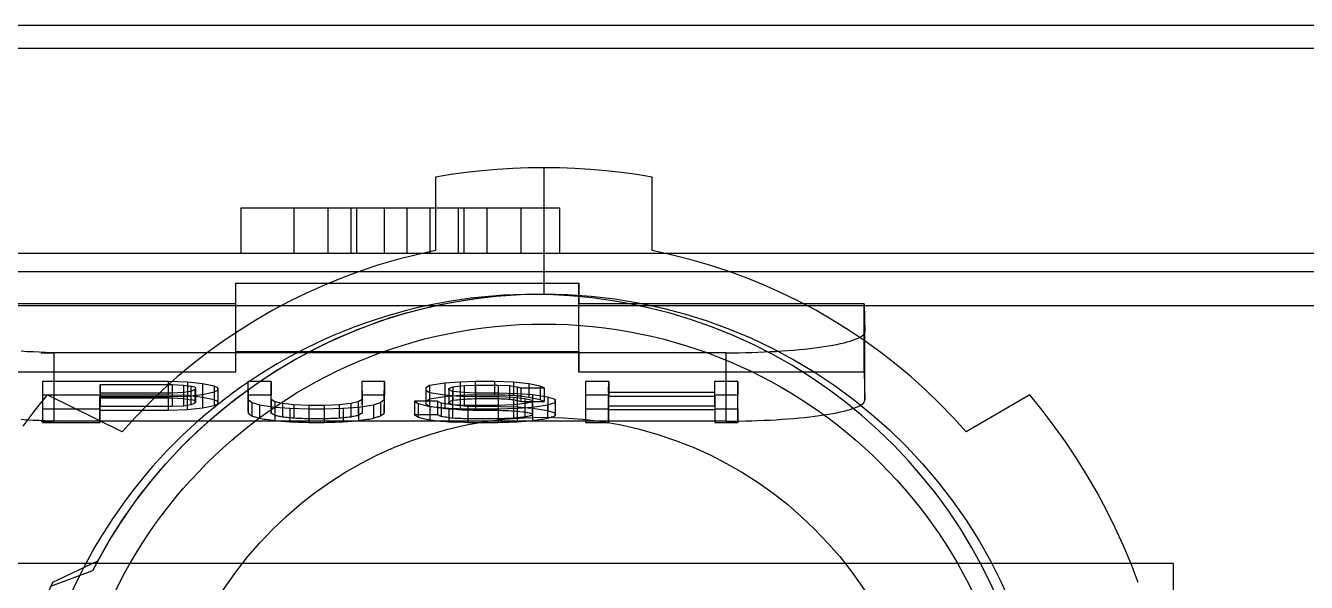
# Model space of a CAD drawing. Extents: x 0 to 144, y 0 to 203.
# Drawn here: x 38.75 to 66.73, y 62.33 to 74.51 of the extents above; entities that cross this region are included whole.
import ezdxf

# ---------------------------------------------------------------- set-up
doc = ezdxf.new("R2010")
doc.units = 0
doc.layers.add('-15N-THT. THIẾT BỊ ĐÓNG MỞ', color=40, linetype='CONTINUOUS')

# ---------------------------------------------------------------- blocks, each defined once
blk = doc.blocks.new('06 - N - SC VSD CHIẾU TRÊN ATV630U07~55N4')
at = {"layer": '-15N-THT. THIẾT BỊ ĐÓNG MỞ'}
for p, q in [((42.118, -128.49), (-41.598, -128.49)), ((41.619, -128.988), (-41.1, -128.988)), ((-23.962, -131.749), (-24.297, -131.803)), ((-24.297, -131.803), (-24.297, -133.412)), ((-24.297, -131.803), (-24.297, -131.803)), ((-23.625, -131.703), (-23.962, -131.749)), ((-23.287, -131.665), (-23.625, -131.703)), ((-22.949, -131.636), (-23.287, -131.665)), ((-22.609, -131.615), (-22.949, -131.636)), ((-22.27, -131.603), (-22.609, -131.615)), ((-21.93, -131.599), (-22.27, -131.603)), ((-21.93, -131.599), (-21.93, -134.358)), ((-21.59, -131.603), (-21.93, -131.599)), ((-21.93, -131.599), (-21.93, -131.599)), ((-21.25, -131.615), (-21.59, -131.603)), ((-20.911, -131.636), (-21.25, -131.615)), ((-20.573, -131.665), (-20.911, -131.636)), ((-20.235, -131.703), (-20.573, -131.665)), ((-19.898, -131.749), (-20.235, -131.703)), ((-19.563, -131.803), (-19.898, -131.749)), ((-19.563, -131.803), (-19.563, -131.803)), ((-19.563, -133.412), (-19.563, -131.803)), ((-28.54, -132.477), (-21.581, -132.477)), ((-28.54, -133.474), (-28.54, -132.477)), ((-28.54, -132.477), (-28.54, -132.477)), ((-27.394, -132.477), (-27.394, -133.474)), ((-26.646, -132.477), (-26.646, -133.474)), ((-26.148, -132.477), (-26.148, -133.474)), ((-26.023, -132.477), (-26.023, -133.474)), ((-25.419, -132.477), (-25.419, -133.474)), ((-24.92, -132.477), (-24.92, -133.474)), ((-24.422, -132.477), (-24.422, -133.474)), ((-23.799, -132.477), (-23.799, -133.474)), ((-23.674, -132.477), (-23.674, -133.474)), ((-23.176, -132.477), (-23.176, -133.474)), ((-22.428, -132.477), (-22.428, -133.474)), ((-21.581, -133.474), (-21.581, -132.477)), ((-21.581, -132.477), (-21.581, -132.477)), ((58.044, -133.474), (-58.045, -133.474)), ((-28.54, -133.474), (-28.54, -133.474)), ((-24.297, -133.412), (-24.712, -133.501)), ((-24.297, -133.412), (-24.297, -133.412)), ((-21.581, -133.474), (-21.581, -133.474)), ((-19.563, -133.412), (-19.563, -133.412)), ((-19.148, -133.501), (-19.563, -133.412)), ((-25.532, -133.723), (-25.918, -133.854)), ((-25.124, -133.605), (-25.532, -133.723)), ((-24.712, -133.501), (-25.124, -133.605)), ((-18.736, -133.605), (-19.148, -133.501)), ((-18.328, -133.723), (-18.736, -133.605)), ((-17.924, -133.854), (-18.328, -133.723)), ((-3.466, -133.873), (-46.606, -133.873)), ((-26.316, -134), (-26.71, -134.16)), ((-25.918, -133.854), (-26.316, -134)), ((-17.525, -134), (-17.924, -133.854)), ((-17.132, -134.16), (-17.525, -134)), ((-28.66, -134.578), (-28.656, -134.122)), ((-28.656, -134.122), (-21.166, -134.122)), ((-28.656, -135.617), (-28.656, -134.122)), ((-27.098, -134.333), (-27.479, -134.519)), ((-26.71, -134.16), (-27.098, -134.333)), ((-21.166, -134.122), (-21.163, -134.578)), ((-21.166, -135.617), (-21.166, -134.122)), ((-16.744, -134.333), (-17.132, -134.16)), ((-16.362, -134.519), (-16.744, -134.333)), ((-28.66, -134.578), (-35.14, -134.578)), ((-28.66, -136.073), (-28.66, -134.578)), ((-27.479, -134.519), (-27.854, -134.718)), ((-24.568, -134.677), (-24.197, -134.593)), ((-24.503, -134.662), (-23.995, -134.553)), ((-24.197, -134.593), (-23.824, -134.522)), ((-23.995, -134.553), (-23.483, -134.468)), ((-23.824, -134.522), (-23.448, -134.463)), ((-23.483, -134.468), (-22.967, -134.407)), ((-23.448, -134.463), (-23.07, -134.417)), ((-23.07, -134.417), (-22.691, -134.385)), ((-22.967, -134.407), (-22.449, -134.371)), ((-22.691, -134.385), (-22.31, -134.365)), ((-22.449, -134.371), (-21.93, -134.358)), ((-22.31, -134.365), (-21.93, -134.358)), ((-21.93, -134.358), (-21.93, -134.358)), ((-21.93, -134.358), (-21.411, -134.371)), ((-21.411, -134.371), (-20.893, -134.407)), ((-14.931, -134.578), (-21.163, -134.578)), ((-21.163, -136.073), (-21.163, -134.578)), ((-20.893, -134.407), (-20.377, -134.468)), ((-20.377, -134.468), (-19.865, -134.553)), ((-19.865, -134.553), (-19.357, -134.662)), ((-15.988, -134.718), (-16.362, -134.519)), ((-14.931, -134.578), (-14.916, -135.186)), ((-14.931, -136.073), (-14.931, -134.578)), ((-4.486, -134.62), (-45.585, -134.62)), ((-27.854, -134.718), (-28.222, -134.931)), ((-25.643, -135.006), (-25.301, -134.884)), ((-25.501, -134.95), (-25.005, -134.794)), ((-25.301, -134.884), (-24.936, -134.774)), ((-25.005, -134.794), (-24.503, -134.662)), ((-24.936, -134.774), (-24.568, -134.677)), ((-19.357, -134.662), (-18.855, -134.794)), ((-18.855, -134.794), (-18.359, -134.95)), ((-15.62, -134.931), (-15.988, -134.718)), ((-28.582, -135.156), (-28.934, -135.393)), ((-28.222, -134.931), (-28.582, -135.156)), ((-26.449, -135.33), (-25.97, -135.129)), ((-26.351, -135.287), (-25.999, -135.14)), ((-25.999, -135.14), (-25.643, -135.006)), ((-25.97, -135.129), (-25.501, -134.95)), ((-21.93, -135.017), (-21.93, -135.017)), ((-18.359, -134.95), (-17.872, -135.129)), ((-17.872, -135.129), (-17.393, -135.33)), ((-15.26, -135.156), (-15.62, -134.931)), ((-14.908, -135.393), (-15.26, -135.156)), ((-28.934, -135.393), (-29.278, -135.642)), ((-27.037, -135.616), (-26.697, -135.445)), ((-26.917, -135.554), (-26.449, -135.33)), ((-26.697, -135.445), (-26.351, -135.287)), ((-17.393, -135.33), (-16.924, -135.554)), ((-15.527, -135.464), (-15.445, -135.446)), ((-15.445, -135.446), (-15.369, -135.428)), ((-15.369, -135.428), (-15.298, -135.41)), ((-15.298, -135.41), (-15.233, -135.391)), ((-15.233, -135.391), (-15.174, -135.372)), ((-15.174, -135.372), (-15.12, -135.352)), ((-15.12, -135.352), (-15.072, -135.333)), ((-15.072, -135.333), (-15.031, -135.312)), ((-15.031, -135.312), (-14.996, -135.292)), ((-14.996, -135.292), (-14.967, -135.272)), ((-14.967, -135.272), (-14.945, -135.251)), ((-14.945, -135.251), (-14.929, -135.23)), ((-14.929, -135.23), (-14.92, -135.209)), ((-14.92, -135.209), (-14.916, -135.187)), ((-14.916, -135.187), (-14.916, -135.186)), ((-14.916, -135.186), (-14.916, -135.186)), ((-14.916, -135.186), (-14.916, -135.186)), ((-14.916, -136.681), (-14.916, -135.186)), ((-14.916, -135.187), (-14.916, -135.187)), ((-14.916, -136.682), (-14.916, -135.187)), ((-14.564, -135.642), (-14.908, -135.393)), ((-33.349, -135.607), (-33.22, -135.615)), ((-33.22, -135.615), (-33.088, -135.622)), ((-33.088, -135.622), (-32.956, -135.629)), ((-32.956, -135.629), (-32.821, -135.634)), ((-32.548, -135.642), (-32.912, -135.644)), ((-32.912, -135.644), (-32.772, -135.646)), ((-32.821, -135.634), (-32.685, -135.638)), ((-32.772, -135.646), (-32.631, -135.646)), ((-32.685, -135.638), (-32.548, -135.642)), ((-17.943, -135.646), (-32.631, -135.646)), ((-32.631, -137.141), (-32.631, -135.646)), ((-29.278, -135.642), (-29.613, -135.903)), ((-28.66, -136.073), (-28.656, -135.617)), ((-28.656, -135.617), (-21.166, -135.617)), ((-27.375, -135.8), (-26.917, -135.554)), ((-27.371, -135.797), (-27.037, -135.616)), ((-21.166, -135.617), (-21.163, -136.073)), ((-17.943, -135.646), (-17.802, -135.646)), ((-17.943, -137.141), (-17.943, -135.646)), ((-17.802, -135.646), (-17.662, -135.644)), ((-17.662, -135.644), (-17.523, -135.642)), ((-17.523, -135.642), (-17.386, -135.638)), ((-17.386, -135.638), (-17.25, -135.634)), ((-17.25, -135.634), (-17.116, -135.629)), ((-17.116, -135.629), (-16.983, -135.622)), ((-16.983, -135.622), (-16.852, -135.615)), ((-16.924, -135.554), (-16.467, -135.8)), ((-16.852, -135.615), (-16.723, -135.607)), ((-16.723, -135.607), (-16.597, -135.598)), ((-16.597, -135.598), (-16.473, -135.588)), ((-16.473, -135.588), (-16.351, -135.578)), ((-16.351, -135.578), (-16.233, -135.566)), ((-16.233, -135.566), (-16.119, -135.554)), ((-16.119, -135.554), (-16.01, -135.54)), ((-16.01, -135.54), (-15.904, -135.527)), ((-15.904, -135.527), (-15.802, -135.512)), ((-15.802, -135.512), (-15.706, -135.496)), ((-15.706, -135.496), (-15.614, -135.48)), ((-15.614, -135.48), (-15.527, -135.464)), ((-14.229, -135.903), (-14.564, -135.642)), ((-29.613, -135.903), (-29.938, -136.176)), ((-28.02, -136.195), (-27.699, -135.991)), ((-27.821, -136.066), (-27.375, -135.8)), ((-27.699, -135.991), (-27.371, -135.797)), ((-16.467, -135.8), (-16.021, -136.066)), ((-13.904, -136.176), (-14.229, -135.903)), ((-28.66, -136.073), (-35.14, -136.073)), ((-30.135, -136.274), (-32.885, -136.274)), ((-32.885, -136.274), (-32.885, -136.57)), ((-32.885, -136.274), (-32.881, -136.873)), ((-29.938, -136.176), (-30.254, -136.459)), ((-29.718, -136.287), (-30.135, -136.274)), ((-30.135, -136.274), (-30.135, -136.57)), ((-29.384, -136.325), (-29.718, -136.287)), ((-29.718, -136.287), (-29.718, -136.583)), ((-27.887, -136.274), (-28.396, -136.274)), ((-28.396, -136.274), (-28.396, -136.57)), ((-28.396, -136.274), (-28.393, -136.669)), ((-28.334, -136.41), (-28.02, -136.195)), ((-28.253, -136.353), (-27.821, -136.066)), ((-27.89, -136.67), (-27.887, -136.274)), ((-27.887, -136.274), (-27.887, -136.57)), ((-25.414, -136.274), (-25.904, -136.274)), ((-25.904, -136.274), (-25.904, -136.57)), ((-25.904, -136.274), (-25.901, -136.67)), ((-25.416, -136.669), (-25.414, -136.274)), ((-25.414, -136.274), (-25.414, -136.57)), ((-23.759, -136.287), (-24.093, -136.313)), ((-23.426, -136.274), (-23.759, -136.287)), ((-23.759, -136.287), (-23.759, -136.583)), ((-23.009, -136.274), (-23.426, -136.274)), ((-23.426, -136.274), (-23.426, -136.57)), ((-22.592, -136.287), (-23.009, -136.274)), ((-23.009, -136.274), (-23.009, -136.57)), ((-22.259, -136.325), (-22.592, -136.287)), ((-22.592, -136.287), (-22.592, -136.583)), ((-14.931, -136.073), (-21.163, -136.073)), ((-20.512, -136.274), (-21.021, -136.274)), ((-21.021, -136.274), (-21.021, -136.57)), ((-21.021, -136.274), (-21.018, -136.873)), ((-20.514, -136.516), (-20.512, -136.274)), ((-20.512, -136.274), (-20.512, -136.57)), ((-17.689, -136.274), (-18.197, -136.274)), ((-18.197, -136.274), (-18.197, -136.57)), ((-18.197, -136.274), (-18.196, -136.516)), ((-17.692, -136.873), (-17.689, -136.274)), ((-17.689, -136.274), (-17.689, -136.57)), ((-16.021, -136.066), (-15.588, -136.353)), ((-14.931, -136.073), (-14.916, -136.681)), ((-13.588, -136.459), (-13.904, -136.176)), ((-32.783, -136.569), (-33.055, -136.905)), ((-30.135, -136.57), (-32.885, -136.57)), ((-32.885, -136.57), (-32.881, -137.169)), ((-32.783, -136.569), (-32.783, -136.569)), ((-31.141, -137.374), (-32.783, -136.569)), ((-31.627, -136.529), (-31.626, -136.34)), ((-31.627, -136.529), (-31.627, -136.825)), ((-30.053, -136.529), (-31.627, -136.529)), ((-31.626, -136.34), (-31.626, -136.635)), ((-31.626, -136.34), (-30.053, -136.34)), ((-30.254, -136.459), (-30.56, -136.754)), ((-29.718, -136.583), (-30.135, -136.57)), ((-30.053, -136.34), (-30.053, -136.635)), ((-30.053, -136.34), (-29.805, -136.352)), ((-29.805, -136.516), (-30.053, -136.529)), ((-30.053, -136.529), (-30.053, -136.825)), ((-29.805, -136.352), (-29.805, -136.648)), ((-29.805, -136.352), (-29.641, -136.377)), ((-29.64, -136.491), (-29.805, -136.516)), ((-29.805, -136.516), (-29.805, -136.812)), ((-29.719, -136.594), (-29.386, -136.556)), ((-29.641, -136.377), (-29.641, -136.673)), ((-29.558, -136.453), (-29.64, -136.491)), ((-29.64, -136.491), (-29.64, -136.787)), ((-29.558, -136.453), (-29.558, -136.749)), ((-29.53, -136.723), (-29.53, -136.427)), ((-29.386, -136.556), (-29.135, -136.504)), ((-29.386, -136.556), (-29.386, -136.851)), ((-29.135, -136.377), (-29.384, -136.325)), ((-29.384, -136.325), (-29.384, -136.621)), ((-29.135, -136.377), (-29.135, -136.673)), ((-29.051, -136.415), (-29.135, -136.377)), ((-29.135, -136.504), (-29.052, -136.466)), ((-29.135, -136.504), (-29.135, -136.8)), ((-29.052, -136.466), (-29.051, -136.415)), ((-29.052, -136.466), (-29.052, -136.762)), ((-29.051, -136.415), (-29.051, -136.711)), ((-28.672, -136.661), (-28.253, -136.353)), ((-28.64, -136.636), (-28.334, -136.41)), ((-27.887, -136.57), (-28.396, -136.57)), ((-28.396, -136.57), (-28.395, -136.683)), ((-27.888, -136.627), (-27.887, -136.57)), ((-25.414, -136.57), (-25.904, -136.57)), ((-25.904, -136.57), (-25.901, -136.966)), ((-25.416, -136.965), (-25.414, -136.57)), ((-24.426, -136.364), (-24.509, -136.415)), ((-24.509, -136.415), (-24.509, -136.711)), ((-24.509, -136.415), (-24.509, -136.466)), ((-24.509, -136.466), (-24.509, -136.762)), ((-24.509, -136.466), (-24.425, -136.517)), ((-24.093, -136.313), (-24.426, -136.364)), ((-24.426, -136.364), (-24.426, -136.66)), ((-24.425, -136.517), (-24.425, -136.813)), ((-24.425, -136.517), (-24.091, -136.568)), ((-24.093, -136.313), (-24.093, -136.608)), ((-24.091, -136.568), (-24.091, -136.864)), ((-24.091, -136.568), (-23.758, -136.594)), ((-24.003, -136.428), (-23.92, -136.39)), ((-24.003, -136.432), (-24.003, -136.428)), ((-24.003, -136.428), (-24.003, -136.724)), ((-24.003, -136.435), (-24.003, -136.432)), ((-24.003, -136.446), (-24.003, -136.435)), ((-24.003, -136.45), (-24.003, -136.446)), ((-24.003, -136.453), (-24.003, -136.45)), ((-23.921, -136.491), (-24.003, -136.453)), ((-24.003, -136.453), (-24.003, -136.749)), ((-23.673, -136.516), (-23.921, -136.491)), ((-23.921, -136.491), (-23.921, -136.787)), ((-23.92, -136.39), (-23.672, -136.365)), ((-23.92, -136.39), (-23.92, -136.686)), ((-23.425, -136.529), (-23.673, -136.516)), ((-23.673, -136.516), (-23.673, -136.812)), ((-23.672, -136.365), (-23.424, -136.352)), ((-23.672, -136.365), (-23.672, -136.661)), ((-23.616, -136.577), (-23.664, -136.579)), ((-23.426, -136.57), (-23.616, -136.577)), ((-23.009, -136.57), (-23.426, -136.57)), ((-22.926, -136.529), (-23.425, -136.529)), ((-23.425, -136.529), (-23.425, -136.825)), ((-23.424, -136.352), (-23.424, -136.648)), ((-23.424, -136.352), (-22.927, -136.352)), ((-22.95, -136.572), (-23.009, -136.57)), ((-22.89, -136.574), (-22.95, -136.572)), ((-22.927, -136.352), (-22.927, -136.648)), ((-22.927, -136.352), (-22.68, -136.365)), ((-22.51, -136.542), (-22.926, -136.529)), ((-22.926, -136.529), (-22.926, -136.825)), ((-22.831, -136.576), (-22.89, -136.574)), ((-22.771, -136.577), (-22.831, -136.576)), ((-22.711, -136.579), (-22.771, -136.577)), ((-22.68, -136.365), (-22.68, -136.661)), ((-22.68, -136.365), (-22.515, -136.39)), ((-22.515, -136.39), (-22.515, -136.686)), ((-22.515, -136.39), (-22.491, -136.397)), ((-22.177, -136.567), (-22.51, -136.542)), ((-22.51, -136.542), (-22.51, -136.838)), ((-22.491, -136.397), (-22.479, -136.401)), ((-22.479, -136.401), (-22.467, -136.405)), ((-22.467, -136.405), (-22.455, -136.408)), ((-22.455, -136.408), (-22.443, -136.412)), ((-22.443, -136.412), (-22.431, -136.416)), ((-22.431, -136.416), (-22.431, -136.711)), ((-22.431, -136.416), (-21.924, -136.416)), ((-22.009, -136.377), (-22.259, -136.325)), ((-22.259, -136.325), (-22.259, -136.621)), ((-21.845, -136.619), (-22.177, -136.567)), ((-22.177, -136.567), (-22.177, -136.863)), ((-21.924, -136.416), (-22.009, -136.377)), ((-22.009, -136.377), (-22.009, -136.673)), ((-21.924, -136.416), (-21.924, -136.711)), ((-20.512, -136.57), (-21.021, -136.57)), ((-21.021, -136.57), (-21.021, -136.656)), ((-18.196, -136.516), (-20.514, -136.516)), ((-20.514, -136.516), (-20.514, -136.812)), ((-20.513, -136.605), (-20.512, -136.57)), ((-17.689, -136.57), (-18.197, -136.57)), ((-18.197, -136.57), (-18.197, -136.605)), ((-18.196, -136.516), (-18.196, -136.812)), ((-17.69, -136.827), (-17.689, -136.57)), ((-15.588, -136.353), (-15.17, -136.661)), ((-13.282, -136.754), (-13.588, -136.459)), ((-11.307, -136.569), (-12.701, -137.374)), ((-11.307, -136.569), (-11.307, -136.569)), ((-11.036, -136.905), (-11.307, -136.569)), ((-31.63, -136.873), (-31.628, -136.606)), ((-31.628, -136.606), (-31.628, -136.902)), ((-31.628, -136.606), (-30.135, -136.606)), ((-31.627, -136.825), (-31.626, -136.635)), ((-30.053, -136.825), (-31.627, -136.825)), ((-31.626, -136.635), (-30.053, -136.635)), ((-30.56, -136.754), (-30.856, -137.059)), ((-30.135, -136.606), (-29.719, -136.594)), ((-30.135, -136.606), (-30.135, -136.902)), ((-30.053, -136.635), (-29.805, -136.648)), ((-29.805, -136.812), (-30.053, -136.825)), ((-29.805, -136.648), (-29.641, -136.673)), ((-29.64, -136.787), (-29.805, -136.812)), ((-29.719, -136.594), (-29.719, -136.889)), ((-29.719, -136.889), (-29.386, -136.851)), ((-29.384, -136.621), (-29.718, -136.583)), ((-29.558, -136.749), (-29.64, -136.787)), ((-29.386, -136.851), (-29.135, -136.8)), ((-29.135, -136.673), (-29.384, -136.621)), ((-29.051, -136.711), (-29.135, -136.673)), ((-29.135, -136.8), (-29.052, -136.762)), ((-29.076, -136.987), (-28.672, -136.661)), ((-29.052, -136.762), (-29.051, -136.711)), ((-28.938, -136.873), (-28.64, -136.636)), ((-28.395, -136.683), (-28.395, -136.739)), ((-28.395, -136.739), (-28.394, -136.796)), ((-28.394, -136.796), (-28.394, -136.852)), ((-28.394, -136.852), (-28.394, -136.909)), ((-28.393, -136.669), (-28.393, -136.965)), ((-28.393, -136.669), (-28.309, -136.733)), ((-28.309, -136.733), (-28.309, -137.029)), ((-28.309, -136.733), (-28.142, -136.784)), ((-28.142, -136.784), (-28.142, -137.08)), ((-28.142, -136.784), (-27.81, -136.835)), ((-27.808, -136.721), (-27.89, -136.67)), ((-27.89, -136.67), (-27.89, -136.966)), ((-27.89, -136.966), (-27.889, -136.853)), ((-27.889, -136.796), (-27.888, -136.627)), ((-27.889, -136.853), (-27.889, -136.796)), ((-27.81, -136.835), (-27.81, -137.131)), ((-27.81, -136.835), (-27.477, -136.86)), ((-27.643, -136.759), (-27.808, -136.721)), ((-27.808, -136.721), (-27.808, -137.016)), ((-27.394, -136.784), (-27.643, -136.759)), ((-27.643, -136.759), (-27.643, -137.054)), ((-27.062, -136.797), (-27.394, -136.784)), ((-27.394, -136.784), (-27.394, -137.08)), ((-26.73, -136.797), (-27.062, -136.797)), ((-27.062, -136.797), (-27.062, -137.092)), ((-26.398, -136.784), (-26.73, -136.797)), ((-26.73, -136.797), (-26.73, -137.092)), ((-26.149, -136.759), (-26.398, -136.784)), ((-26.398, -136.784), (-26.398, -137.08)), ((-26.314, -136.86), (-25.982, -136.835)), ((-25.983, -136.721), (-26.149, -136.759)), ((-26.149, -136.759), (-26.149, -137.054)), ((-25.901, -136.67), (-25.983, -136.721)), ((-25.983, -136.721), (-25.983, -137.016)), ((-25.982, -136.835), (-25.649, -136.784)), ((-25.982, -136.835), (-25.982, -137.131)), ((-25.901, -136.67), (-25.901, -136.966)), ((-25.649, -136.784), (-25.501, -136.733)), ((-25.649, -136.784), (-25.649, -137.08)), ((-25.501, -136.733), (-25.416, -136.669)), ((-25.501, -136.733), (-25.501, -137.029)), ((-25.416, -136.669), (-25.416, -136.965)), ((-24.255, -136.708), (-24.757, -136.707)), ((-24.757, -136.707), (-24.757, -137.003)), ((-24.757, -136.707), (-24.672, -136.759)), ((-24.672, -136.759), (-24.672, -137.054)), ((-24.672, -136.759), (-24.422, -136.823)), ((-24.497, -136.703), (-24.509, -136.711)), ((-24.509, -136.711), (-24.509, -136.725)), ((-24.509, -136.725), (-24.509, -136.733)), ((-24.509, -136.733), (-24.509, -136.74)), ((-24.509, -136.74), (-24.509, -136.747)), ((-24.509, -136.747), (-24.509, -136.754)), ((-24.509, -136.754), (-24.509, -136.762)), ((-24.509, -136.762), (-24.485, -136.776)), ((-24.485, -136.696), (-24.497, -136.703)), ((-24.473, -136.689), (-24.485, -136.696)), ((-24.485, -136.776), (-24.473, -136.784)), ((-24.462, -136.682), (-24.473, -136.689)), ((-24.473, -136.784), (-24.461, -136.791)), ((-24.45, -136.674), (-24.462, -136.682)), ((-24.461, -136.791), (-24.425, -136.813)), ((-24.438, -136.667), (-24.45, -136.674)), ((-24.426, -136.66), (-24.438, -136.667)), ((-24.331, -136.645), (-24.426, -136.66)), ((-24.425, -136.813), (-24.329, -136.827)), ((-24.422, -136.823), (-24.422, -137.118)), ((-24.422, -136.823), (-24.007, -136.86)), ((-24.283, -136.638), (-24.331, -136.645)), ((-24.329, -136.827), (-24.282, -136.835)), ((-24.235, -136.63), (-24.283, -136.638)), ((-24.282, -136.835), (-24.139, -136.857)), ((-24.172, -136.746), (-24.255, -136.708)), ((-24.255, -136.708), (-24.255, -137.003)), ((-24.188, -136.623), (-24.235, -136.63)), ((-24.14, -136.616), (-24.188, -136.623)), ((-23.923, -136.784), (-24.172, -136.746)), ((-24.172, -136.746), (-24.172, -137.042)), ((-24.093, -136.608), (-24.14, -136.616)), ((-24.139, -136.857), (-24.091, -136.864)), ((-24.045, -136.605), (-24.093, -136.608)), ((-23.902, -136.594), (-24.045, -136.605)), ((-24.003, -136.724), (-23.991, -136.718)), ((-24.003, -136.727), (-24.003, -136.724)), ((-24.003, -136.731), (-24.003, -136.727)), ((-24.003, -136.742), (-24.003, -136.731)), ((-24.003, -136.745), (-24.003, -136.742)), ((-24.003, -136.749), (-24.003, -136.745)), ((-23.979, -136.76), (-24.003, -136.749)), ((-23.991, -136.718), (-23.967, -136.707)), ((-23.968, -136.765), (-23.979, -136.76)), ((-23.944, -136.776), (-23.968, -136.765)), ((-23.967, -136.707), (-23.955, -136.702)), ((-23.955, -136.702), (-23.944, -136.697)), ((-23.944, -136.697), (-23.932, -136.691)), ((-23.932, -136.781), (-23.944, -136.776)), ((-23.932, -136.691), (-23.92, -136.686)), ((-23.921, -136.787), (-23.932, -136.781)), ((-23.591, -136.797), (-23.923, -136.784)), ((-23.923, -136.784), (-23.923, -137.08)), ((-23.814, -136.798), (-23.921, -136.787)), ((-23.92, -136.686), (-23.849, -136.679)), ((-23.854, -136.59), (-23.902, -136.594)), ((-23.807, -136.587), (-23.854, -136.59)), ((-23.849, -136.679), (-23.814, -136.675)), ((-23.814, -136.675), (-23.778, -136.671)), ((-23.779, -136.801), (-23.814, -136.798)), ((-23.759, -136.583), (-23.807, -136.587)), ((-23.673, -136.812), (-23.779, -136.801)), ((-23.778, -136.671), (-23.743, -136.668)), ((-23.664, -136.579), (-23.759, -136.583)), ((-23.758, -136.594), (-23.758, -136.889)), ((-23.758, -136.594), (-23.425, -136.606)), ((-23.743, -136.668), (-23.708, -136.664)), ((-23.708, -136.664), (-23.672, -136.661)), ((-23.637, -136.814), (-23.673, -136.812)), ((-23.672, -136.661), (-23.637, -136.659)), ((-23.637, -136.659), (-23.601, -136.657)), ((-23.602, -136.816), (-23.637, -136.814)), ((-23.566, -136.818), (-23.602, -136.816)), ((-23.601, -136.657), (-23.566, -136.655)), ((-22.927, -136.797), (-23.591, -136.797)), ((-23.591, -136.797), (-23.591, -137.092)), ((-23.566, -136.655), (-23.531, -136.653)), ((-23.531, -136.819), (-23.566, -136.818)), ((-23.531, -136.653), (-23.495, -136.652)), ((-23.496, -136.821), (-23.531, -136.819)), ((-23.425, -136.825), (-23.496, -136.821)), ((-23.495, -136.652), (-23.46, -136.65)), ((-23.46, -136.65), (-23.424, -136.648)), ((-23.425, -136.606), (-23.425, -136.902)), ((-23.425, -136.606), (-22.927, -136.606)), ((-23.353, -136.825), (-23.425, -136.825)), ((-23.424, -136.648), (-22.927, -136.648)), ((-23.211, -136.825), (-23.353, -136.825)), ((-23.14, -136.825), (-23.211, -136.825)), ((-22.998, -136.825), (-23.14, -136.825)), ((-22.926, -136.825), (-22.998, -136.825)), ((-22.927, -136.606), (-22.927, -136.902)), ((-22.927, -136.606), (-22.595, -136.619)), ((-22.927, -136.648), (-22.892, -136.65)), ((-22.595, -136.784), (-22.927, -136.797)), ((-22.927, -136.797), (-22.927, -137.092)), ((-22.867, -136.827), (-22.926, -136.825)), ((-22.892, -136.65), (-22.857, -136.652)), ((-22.51, -136.838), (-22.867, -136.827)), ((-22.857, -136.652), (-22.786, -136.655)), ((-22.786, -136.655), (-22.751, -136.657)), ((-22.751, -136.657), (-22.715, -136.659)), ((-22.715, -136.659), (-22.68, -136.661)), ((-22.652, -136.581), (-22.711, -136.579)), ((-22.68, -136.661), (-22.633, -136.668)), ((-22.592, -136.583), (-22.652, -136.581)), ((-22.633, -136.668), (-22.609, -136.671)), ((-22.609, -136.671), (-22.562, -136.679)), ((-22.595, -136.619), (-22.595, -136.915)), ((-22.595, -136.619), (-22.347, -136.644)), ((-22.346, -136.759), (-22.595, -136.784)), ((-22.595, -136.784), (-22.595, -137.08)), ((-22.545, -136.588), (-22.592, -136.583)), ((-22.562, -136.679), (-22.538, -136.682)), ((-22.497, -136.594), (-22.545, -136.588)), ((-22.538, -136.682), (-22.515, -136.686)), ((-22.515, -136.686), (-22.503, -136.689)), ((-22.511, -136.86), (-22.179, -136.835)), ((-22.463, -136.841), (-22.51, -136.838)), ((-22.503, -136.689), (-22.479, -136.697)), ((-22.449, -136.599), (-22.497, -136.594)), ((-22.479, -136.697), (-22.467, -136.7)), ((-22.467, -136.7), (-22.455, -136.704)), ((-22.415, -136.845), (-22.463, -136.841)), ((-22.455, -136.704), (-22.443, -136.708)), ((-22.402, -136.605), (-22.449, -136.599)), ((-22.443, -136.708), (-22.431, -136.711)), ((-22.431, -136.711), (-21.924, -136.711)), ((-22.32, -136.852), (-22.415, -136.845)), ((-22.354, -136.61), (-22.402, -136.605)), ((-22.306, -136.616), (-22.354, -136.61)), ((-22.347, -136.644), (-22.347, -136.94)), ((-22.347, -136.644), (-22.181, -136.682)), ((-22.322, -136.753), (-22.346, -136.759)), ((-22.346, -136.759), (-22.346, -137.054)), ((-22.299, -136.748), (-22.322, -136.753)), ((-22.273, -136.856), (-22.32, -136.852)), ((-22.259, -136.621), (-22.306, -136.616)), ((-22.275, -136.742), (-22.299, -136.748)), ((-22.252, -136.737), (-22.275, -136.742)), ((-22.225, -136.859), (-22.273, -136.856)), ((-22.009, -136.673), (-22.259, -136.621)), ((-22.228, -136.731), (-22.252, -136.737)), ((-22.204, -136.726), (-22.228, -136.731)), ((-22.181, -136.72), (-22.204, -136.726)), ((-22.181, -136.682), (-22.181, -136.978)), ((-22.181, -136.682), (-22.181, -136.686)), ((-22.181, -136.686), (-22.181, -136.689)), ((-22.181, -136.689), (-22.181, -136.692)), ((-22.181, -136.692), (-22.181, -136.696)), ((-22.181, -136.696), (-22.181, -136.702)), ((-22.181, -136.702), (-22.181, -136.704)), ((-22.181, -136.702), (-22.181, -136.998)), ((-22.181, -136.704), (-22.181, -136.706)), ((-22.181, -136.706), (-22.181, -136.708)), ((-22.181, -136.708), (-22.181, -136.709)), ((-22.181, -136.709), (-22.181, -136.711)), ((-22.181, -136.711), (-22.181, -136.713)), ((-22.181, -136.713), (-22.181, -136.714)), ((-22.181, -136.713), (-22.181, -137.009)), ((-22.181, -136.714), (-22.181, -136.715)), ((-22.181, -136.715), (-22.181, -136.717)), ((-22.181, -136.717), (-22.181, -136.718)), ((-22.181, -136.718), (-22.181, -136.719)), ((-22.181, -136.719), (-22.181, -136.72)), ((-22.181, -136.72), (-22.181, -137.016)), ((-22.179, -136.835), (-21.846, -136.784)), ((-22.179, -136.835), (-22.179, -137.131)), ((-21.924, -136.711), (-22.009, -136.673)), ((-21.846, -136.784), (-21.679, -136.733)), ((-21.846, -136.784), (-21.846, -137.08)), ((-21.679, -136.67), (-21.845, -136.619)), ((-21.845, -136.619), (-21.845, -136.914)), ((-21.679, -136.733), (-21.679, -136.67)), ((-21.679, -136.67), (-21.679, -136.965)), ((-21.679, -136.733), (-21.679, -137.029)), ((-21.021, -136.656), (-21.02, -136.741)), ((-21.02, -136.741), (-21.02, -136.827)), ((-21.02, -136.827), (-21.019, -136.912)), ((-20.517, -136.873), (-20.515, -136.594)), ((-20.515, -136.594), (-20.515, -136.889)), ((-20.515, -136.594), (-18.194, -136.594)), ((-20.514, -136.778), (-20.513, -136.605)), ((-20.514, -136.812), (-20.514, -136.778)), ((-18.196, -136.812), (-20.514, -136.812)), ((-18.197, -136.605), (-18.197, -136.674)), ((-18.197, -136.674), (-18.196, -136.708)), ((-18.196, -136.708), (-18.196, -136.778)), ((-18.196, -136.778), (-18.196, -136.812)), ((-18.194, -136.594), (-18.194, -136.889)), ((-18.194, -136.594), (-18.193, -136.873)), ((-17.691, -136.912), (-17.69, -136.827)), ((-15.174, -136.867), (-15.12, -136.847)), ((-15.17, -136.661), (-14.766, -136.987)), ((-15.12, -136.847), (-15.072, -136.828)), ((-15.072, -136.828), (-15.031, -136.807)), ((-15.031, -136.807), (-14.996, -136.787)), ((-14.996, -136.787), (-14.967, -136.766)), ((-14.967, -136.766), (-14.945, -136.746)), ((-14.945, -136.746), (-14.929, -136.725)), ((-14.929, -136.725), (-14.92, -136.703)), ((-14.92, -136.703), (-14.916, -136.682)), ((-14.916, -136.682), (-14.916, -136.681)), ((-14.916, -136.681), (-14.916, -136.681)), ((-14.916, -136.681), (-14.916, -136.681)), ((-14.916, -136.682), (-14.916, -136.682)), ((-12.986, -137.059), (-13.282, -136.754)), ((-33.349, -137.102), (-33.22, -137.11)), ((-33.055, -136.905), (-33.316, -137.25)), ((-33.22, -137.11), (-33.088, -137.117)), ((-33.088, -137.117), (-32.956, -137.124)), ((-32.956, -137.124), (-32.821, -137.129)), ((-32.548, -137.137), (-32.912, -137.139)), ((-32.881, -136.873), (-32.881, -137.169)), ((-32.881, -136.873), (-31.63, -136.873)), ((-32.821, -137.129), (-32.685, -137.133)), ((-32.685, -137.133), (-32.548, -137.137)), ((-31.63, -136.873), (-31.63, -137.169)), ((-31.63, -137.169), (-31.628, -136.902)), ((-31.628, -136.902), (-30.135, -136.902)), ((-30.856, -137.059), (-31.141, -137.374)), ((-30.135, -136.902), (-29.719, -136.889)), ((-29.51, -137.375), (-29.228, -137.119)), ((-29.464, -137.332), (-29.076, -136.987)), ((-29.228, -137.119), (-28.938, -136.873)), ((-28.394, -136.909), (-28.393, -136.965)), ((-28.393, -136.965), (-28.309, -137.029)), ((-28.309, -137.029), (-28.261, -137.044)), ((-28.261, -137.044), (-28.238, -137.051)), ((-28.238, -137.051), (-28.142, -137.08)), ((-28.142, -137.08), (-28.047, -137.095)), ((-28.047, -137.095), (-28, -137.102)), ((-28, -137.102), (-27.905, -137.116)), ((-27.905, -137.116), (-27.857, -137.124)), ((-27.878, -136.973), (-27.89, -136.966)), ((-27.867, -136.98), (-27.878, -136.973)), ((-27.843, -136.995), (-27.867, -136.98)), ((-27.857, -137.124), (-27.81, -137.131)), ((-27.832, -137.002), (-27.843, -136.995)), ((-27.808, -137.016), (-27.832, -137.002)), ((-27.81, -137.131), (-27.762, -137.135)), ((-27.785, -137.022), (-27.808, -137.016)), ((-27.761, -137.027), (-27.785, -137.022)), ((-27.762, -137.135), (-27.715, -137.138)), ((-27.737, -137.033), (-27.761, -137.027)), ((-27.714, -137.038), (-27.737, -137.033)), ((-27.69, -137.043), (-27.714, -137.038)), ((-27.666, -137.049), (-27.69, -137.043)), ((-27.643, -137.054), (-27.666, -137.049)), ((-27.607, -137.058), (-27.643, -137.054)), ((-27.571, -137.062), (-27.607, -137.058)), ((-27.536, -137.065), (-27.571, -137.062)), ((-27.5, -137.069), (-27.536, -137.065)), ((-27.465, -137.072), (-27.5, -137.069)), ((-27.477, -136.86), (-27.477, -137.156)), ((-27.477, -136.86), (-27.062, -136.873)), ((-27.429, -137.076), (-27.465, -137.072)), ((-27.394, -137.08), (-27.429, -137.076)), ((-27.346, -137.082), (-27.394, -137.08)), ((-27.299, -137.083), (-27.346, -137.082)), ((-27.251, -137.085), (-27.299, -137.083)), ((-27.204, -137.087), (-27.251, -137.085)), ((-27.157, -137.089), (-27.204, -137.087)), ((-27.109, -137.091), (-27.157, -137.089)), ((-27.062, -137.092), (-27.109, -137.091)), ((-27.062, -136.873), (-27.062, -137.169)), ((-27.062, -136.873), (-26.73, -136.873)), ((-26.73, -137.092), (-27.062, -137.092)), ((-26.73, -136.873), (-26.314, -136.86)), ((-26.73, -136.873), (-26.73, -137.169)), ((-26.682, -137.091), (-26.73, -137.092)), ((-26.635, -137.089), (-26.682, -137.091)), ((-26.587, -137.087), (-26.635, -137.089)), ((-26.54, -137.085), (-26.587, -137.087)), ((-26.492, -137.083), (-26.54, -137.085)), ((-26.445, -137.082), (-26.492, -137.083)), ((-26.398, -137.08), (-26.445, -137.082)), ((-26.362, -137.076), (-26.398, -137.08)), ((-26.327, -137.072), (-26.362, -137.076)), ((-26.291, -137.069), (-26.327, -137.072)), ((-26.314, -136.86), (-26.314, -137.156)), ((-26.255, -137.065), (-26.291, -137.069)), ((-26.22, -137.062), (-26.255, -137.065)), ((-26.184, -137.058), (-26.22, -137.062)), ((-26.149, -137.054), (-26.184, -137.058)), ((-26.125, -137.049), (-26.149, -137.054)), ((-26.102, -137.043), (-26.125, -137.049)), ((-26.078, -137.038), (-26.102, -137.043)), ((-26.054, -137.033), (-26.078, -137.038)), ((-26.077, -137.138), (-26.029, -137.135)), ((-26.031, -137.027), (-26.054, -137.033)), ((-26.007, -137.022), (-26.031, -137.027)), ((-26.029, -137.135), (-25.982, -137.131)), ((-25.983, -137.016), (-26.007, -137.022)), ((-25.96, -137.002), (-25.983, -137.016)), ((-25.982, -137.131), (-25.934, -137.124)), ((-25.948, -136.995), (-25.96, -137.002)), ((-25.925, -136.98), (-25.948, -136.995)), ((-25.934, -137.124), (-25.887, -137.116)), ((-25.913, -136.973), (-25.925, -136.98)), ((-25.901, -136.966), (-25.913, -136.973)), ((-25.887, -137.116), (-25.792, -137.102)), ((-25.792, -137.102), (-25.744, -137.095)), ((-25.744, -137.095), (-25.649, -137.08)), ((-25.649, -137.08), (-25.572, -137.051)), ((-25.572, -137.051), (-25.548, -137.044)), ((-25.548, -137.044), (-25.501, -137.029)), ((-25.501, -137.029), (-25.416, -136.965)), ((-24.613, -137.003), (-24.757, -137.003)), ((-24.757, -137.003), (-24.745, -137.011)), ((-24.745, -137.011), (-24.733, -137.018)), ((-24.733, -137.018), (-24.72, -137.025)), ((-24.72, -137.025), (-24.708, -137.033)), ((-24.708, -137.033), (-24.696, -137.04)), ((-24.696, -137.04), (-24.684, -137.047)), ((-24.684, -137.047), (-24.672, -137.054)), ((-24.672, -137.054), (-24.565, -137.082)), ((-24.542, -137.003), (-24.613, -137.003)), ((-24.565, -137.082), (-24.529, -137.091)), ((-24.47, -137.003), (-24.542, -137.003)), ((-24.529, -137.091), (-24.494, -137.1)), ((-24.494, -137.1), (-24.458, -137.109)), ((-24.398, -137.003), (-24.47, -137.003)), ((-24.458, -137.109), (-24.422, -137.118)), ((-24.422, -137.118), (-24.363, -137.124)), ((-24.326, -137.003), (-24.398, -137.003)), ((-24.363, -137.124), (-24.185, -137.14)), ((-24.255, -137.003), (-24.326, -137.003)), ((-24.243, -137.009), (-24.255, -137.003)), ((-24.231, -137.014), (-24.243, -137.009)), ((-24.219, -137.02), (-24.231, -137.014)), ((-24.207, -137.025), (-24.219, -137.02)), ((-24.195, -137.031), (-24.207, -137.025)), ((-24.184, -137.036), (-24.195, -137.031)), ((-24.172, -137.042), (-24.184, -137.036)), ((-24.136, -137.047), (-24.172, -137.042)), ((-24.101, -137.052), (-24.136, -137.047)), ((-24.065, -137.058), (-24.101, -137.052)), ((-24.091, -136.864), (-24.044, -136.868)), ((-24.03, -137.063), (-24.065, -137.058)), ((-24.044, -136.868), (-23.996, -136.871)), ((-23.959, -137.074), (-24.03, -137.063)), ((-24.007, -136.86), (-24.007, -137.156)), ((-24.007, -136.86), (-23.591, -136.873)), ((-23.996, -136.871), (-23.949, -136.875)), ((-23.923, -137.08), (-23.959, -137.074)), ((-23.949, -136.875), (-23.853, -136.882)), ((-23.876, -137.081), (-23.923, -137.08)), ((-23.781, -137.085), (-23.876, -137.081)), ((-23.853, -136.882), (-23.806, -136.886)), ((-23.806, -136.886), (-23.758, -136.889)), ((-23.733, -137.087), (-23.781, -137.085)), ((-23.758, -136.889), (-23.711, -136.891)), ((-23.686, -137.089), (-23.733, -137.087)), ((-23.711, -136.891), (-23.663, -136.893)), ((-23.639, -137.091), (-23.686, -137.089)), ((-23.663, -136.893), (-23.616, -136.895)), ((-23.591, -137.092), (-23.639, -137.091)), ((-23.616, -136.895), (-23.568, -136.897)), ((-23.591, -136.873), (-23.591, -137.169)), ((-23.591, -136.873), (-22.927, -136.873)), ((-22.927, -137.092), (-23.591, -137.092)), ((-23.568, -136.897), (-23.521, -136.898)), ((-23.521, -136.898), (-23.473, -136.9)), ((-23.473, -136.9), (-23.425, -136.902)), ((-23.425, -136.902), (-23.354, -136.902)), ((-23.354, -136.902), (-23.283, -136.902)), ((-23.283, -136.902), (-23.212, -136.902)), ((-23.212, -136.902), (-23.141, -136.902)), ((-23.141, -136.902), (-22.927, -136.902)), ((-22.927, -136.873), (-22.511, -136.86)), ((-22.927, -136.873), (-22.927, -137.169)), ((-22.927, -136.902), (-22.88, -136.904)), ((-22.879, -137.091), (-22.927, -137.092)), ((-22.88, -136.904), (-22.832, -136.906)), ((-22.832, -137.089), (-22.879, -137.091)), ((-22.832, -136.906), (-22.785, -136.908)), ((-22.785, -137.087), (-22.832, -137.089)), ((-22.785, -136.908), (-22.738, -136.909)), ((-22.69, -137.083), (-22.785, -137.087)), ((-22.738, -136.909), (-22.69, -136.911)), ((-22.69, -136.911), (-22.643, -136.913)), ((-22.642, -137.082), (-22.69, -137.083)), ((-22.643, -136.913), (-22.595, -136.915)), ((-22.595, -137.08), (-22.642, -137.082)), ((-22.595, -136.915), (-22.56, -136.918)), ((-22.559, -137.076), (-22.595, -137.08)), ((-22.56, -136.918), (-22.524, -136.922)), ((-22.524, -137.072), (-22.559, -137.076)), ((-22.524, -136.922), (-22.489, -136.926)), ((-22.488, -137.069), (-22.524, -137.072)), ((-22.511, -136.86), (-22.511, -137.156)), ((-22.489, -136.926), (-22.453, -136.929)), ((-22.453, -137.065), (-22.488, -137.069)), ((-22.453, -136.929), (-22.382, -136.937)), ((-22.417, -137.062), (-22.453, -137.065)), ((-22.382, -137.058), (-22.417, -137.062)), ((-22.382, -136.937), (-22.347, -136.94)), ((-22.346, -137.054), (-22.382, -137.058)), ((-22.347, -136.94), (-22.323, -136.946)), ((-22.322, -137.049), (-22.346, -137.054)), ((-22.323, -136.946), (-22.299, -136.951)), ((-22.299, -137.043), (-22.322, -137.049)), ((-22.321, -137.142), (-22.226, -137.135)), ((-22.299, -136.951), (-22.276, -136.956)), ((-22.275, -137.038), (-22.299, -137.043)), ((-22.276, -136.956), (-22.252, -136.962)), ((-22.252, -137.033), (-22.275, -137.038)), ((-22.252, -136.962), (-22.228, -136.967)), ((-22.228, -137.027), (-22.252, -137.033)), ((-22.228, -136.967), (-22.205, -136.973)), ((-22.204, -137.022), (-22.228, -137.027)), ((-22.226, -137.135), (-22.179, -137.131)), ((-22.177, -136.863), (-22.225, -136.859)), ((-22.205, -136.973), (-22.181, -136.978)), ((-22.181, -137.016), (-22.204, -137.022)), ((-22.181, -136.978), (-22.181, -136.981)), ((-22.181, -136.981), (-22.181, -136.985)), ((-22.181, -136.985), (-22.181, -136.988)), ((-22.181, -136.988), (-22.181, -136.991)), ((-22.181, -136.991), (-22.181, -136.998)), ((-22.181, -136.998), (-22.181, -137)), ((-22.181, -137), (-22.181, -137.001)), ((-22.181, -137.001), (-22.181, -137.003)), ((-22.181, -137.003), (-22.181, -137.005)), ((-22.181, -137.005), (-22.181, -137.007)), ((-22.181, -137.007), (-22.181, -137.009)), ((-22.181, -137.009), (-22.181, -137.01)), ((-22.181, -137.01), (-22.181, -137.011)), ((-22.181, -137.011), (-22.181, -137.012)), ((-22.181, -137.012), (-22.181, -137.014)), ((-22.181, -137.014), (-22.181, -137.015)), ((-22.181, -137.015), (-22.181, -137.016)), ((-22.179, -137.131), (-22.131, -137.124)), ((-22.082, -136.878), (-22.177, -136.863)), ((-22.131, -137.124), (-22.084, -137.116)), ((-22.084, -137.116), (-21.989, -137.102)), ((-22.035, -136.885), (-22.082, -136.878)), ((-21.988, -136.892), (-22.035, -136.885)), ((-21.989, -137.102), (-21.941, -137.095)), ((-21.893, -136.907), (-21.988, -136.892)), ((-21.941, -137.095), (-21.846, -137.08)), ((-21.845, -136.914), (-21.893, -136.907)), ((-21.846, -137.08), (-21.822, -137.073)), ((-21.821, -136.922), (-21.845, -136.914)), ((-21.822, -137.073), (-21.799, -137.065)), ((-21.798, -136.929), (-21.821, -136.922)), ((-21.799, -137.065), (-21.775, -137.058)), ((-21.774, -136.936), (-21.798, -136.929)), ((-21.775, -137.058), (-21.751, -137.051)), ((-21.75, -136.943), (-21.774, -136.936)), ((-21.751, -137.051), (-21.727, -137.044)), ((-21.726, -136.951), (-21.75, -136.943)), ((-21.727, -137.044), (-21.703, -137.036)), ((-21.703, -136.958), (-21.726, -136.951)), ((-21.679, -136.965), (-21.703, -136.958)), ((-21.703, -137.036), (-21.679, -137.029)), ((-21.679, -136.974), (-21.679, -136.965)), ((-21.679, -136.983), (-21.679, -136.974)), ((-21.679, -136.993), (-21.679, -136.983)), ((-21.679, -137.002), (-21.679, -136.993)), ((-21.679, -137.011), (-21.679, -137.002)), ((-21.679, -137.02), (-21.679, -137.011)), ((-21.679, -137.029), (-21.679, -137.02)), ((-21.019, -136.912), (-21.018, -137.169)), ((-21.018, -136.873), (-21.018, -137.169)), ((-21.018, -136.873), (-20.517, -136.873)), ((-20.517, -136.873), (-20.517, -137.169)), ((-20.517, -137.169), (-20.515, -136.889)), ((-20.515, -136.889), (-18.194, -136.889)), ((-18.194, -136.889), (-18.193, -137.169)), ((-18.193, -136.873), (-18.193, -137.169)), ((-18.193, -136.873), (-17.692, -136.873)), ((-17.692, -136.873), (-17.692, -137.169)), ((-17.692, -137.169), (-17.691, -136.912)), ((-17.662, -137.139), (-17.523, -137.137)), ((-17.523, -137.137), (-17.386, -137.133)), ((-17.386, -137.133), (-17.25, -137.129)), ((-17.25, -137.129), (-17.116, -137.124)), ((-17.116, -137.124), (-16.983, -137.117)), ((-16.983, -137.117), (-16.852, -137.11)), ((-16.852, -137.11), (-16.723, -137.102)), ((-16.723, -137.102), (-16.597, -137.093)), ((-16.597, -137.093), (-16.473, -137.083)), ((-16.473, -137.083), (-16.351, -137.072)), ((-16.351, -137.072), (-16.233, -137.061)), ((-16.233, -137.061), (-16.119, -137.049)), ((-16.119, -137.049), (-16.01, -137.035)), ((-16.01, -137.035), (-15.904, -137.021)), ((-15.904, -137.021), (-15.802, -137.007)), ((-15.802, -137.007), (-15.706, -136.991)), ((-15.706, -136.991), (-15.614, -136.975)), ((-15.614, -136.975), (-15.527, -136.959)), ((-15.527, -136.959), (-15.445, -136.941)), ((-15.445, -136.941), (-15.369, -136.923)), ((-15.369, -136.923), (-15.298, -136.905)), ((-15.298, -136.905), (-15.233, -136.886)), ((-15.233, -136.886), (-15.174, -136.867)), ((-14.766, -136.987), (-14.378, -137.332)), ((-12.701, -137.374), (-12.986, -137.059)), ((-10.774, -137.25), (-11.036, -136.905)), ((-32.912, -137.139), (-32.772, -137.141)), ((-32.881, -137.169), (-31.63, -137.169)), ((-32.772, -137.141), (-32.631, -137.141)), ((-17.943, -137.141), (-32.631, -137.141)), ((-31.141, -137.374), (-31.141, -137.374)), ((-29.836, -137.695), (-29.464, -137.332)), ((-29.782, -137.641), (-29.51, -137.375)), ((-27.715, -137.138), (-27.667, -137.142)), ((-27.667, -137.142), (-27.62, -137.145)), ((-27.62, -137.145), (-27.572, -137.149)), ((-27.572, -137.149), (-27.525, -137.153)), ((-27.525, -137.153), (-27.477, -137.156)), ((-27.477, -137.156), (-27.418, -137.158)), ((-27.418, -137.158), (-27.359, -137.16)), ((-27.359, -137.16), (-27.299, -137.162)), ((-27.299, -137.162), (-27.24, -137.163)), ((-27.24, -137.163), (-27.181, -137.165)), ((-27.181, -137.165), (-27.121, -137.167)), ((-27.121, -137.167), (-27.062, -137.169)), ((-27.062, -137.169), (-26.73, -137.169)), ((-26.73, -137.169), (-26.67, -137.167)), ((-26.67, -137.167), (-26.611, -137.165)), ((-26.611, -137.165), (-26.552, -137.163)), ((-26.552, -137.163), (-26.492, -137.162)), ((-26.492, -137.162), (-26.433, -137.16)), ((-26.433, -137.16), (-26.374, -137.158)), ((-26.374, -137.158), (-26.314, -137.156)), ((-26.314, -137.156), (-26.267, -137.153)), ((-26.267, -137.153), (-26.219, -137.149)), ((-26.219, -137.149), (-26.172, -137.145)), ((-26.172, -137.145), (-26.124, -137.142)), ((-26.124, -137.142), (-26.077, -137.138)), ((-24.185, -137.14), (-24.125, -137.145)), ((-24.125, -137.145), (-24.007, -137.156)), ((-24.007, -137.156), (-23.947, -137.158)), ((-23.947, -137.158), (-23.888, -137.16)), ((-23.888, -137.16), (-23.651, -137.167)), ((-23.651, -137.167), (-23.591, -137.169)), ((-23.591, -137.169), (-22.927, -137.169)), ((-22.927, -137.169), (-22.867, -137.167)), ((-22.867, -137.167), (-22.808, -137.165)), ((-22.808, -137.165), (-22.749, -137.163)), ((-22.749, -137.163), (-22.689, -137.162)), ((-22.689, -137.162), (-22.63, -137.16)), ((-22.63, -137.16), (-22.571, -137.158)), ((-22.571, -137.158), (-22.511, -137.156)), ((-22.511, -137.156), (-22.464, -137.153)), ((-22.464, -137.153), (-22.416, -137.149)), ((-22.416, -137.149), (-22.369, -137.145)), ((-22.369, -137.145), (-22.321, -137.142)), ((-21.018, -137.169), (-20.517, -137.169)), ((-18.193, -137.169), (-17.692, -137.169)), ((-17.943, -137.141), (-17.802, -137.141)), ((-17.802, -137.141), (-17.662, -137.139)), ((-14.378, -137.332), (-14.006, -137.695)), ((-12.701, -137.374), (-12.701, -137.374)), ((-10.524, -137.603), (-10.774, -137.25)), ((-30.19, -138.075), (-29.836, -137.695)), ((-30.045, -137.916), (-29.782, -137.641)), ((-14.006, -137.695), (-13.652, -138.075)), ((-10.285, -137.963), (-10.524, -137.603)), ((-30.299, -138.2), (-30.045, -137.916)), ((-10.057, -138.331), (-10.285, -137.963)), ((-30.542, -138.492), (-30.299, -138.2)), ((-30.525, -138.471), (-30.19, -138.075)), ((-13.652, -138.075), (-13.316, -138.471)), ((-30.842, -138.883), (-30.525, -138.471)), ((-30.776, -138.793), (-30.542, -138.492)), ((-13.316, -138.471), (-12.999, -138.883)), ((-9.841, -138.705), (-10.057, -138.331)), ((-30.999, -139.101), (-30.776, -138.793)), ((-9.636, -139.087), (-9.841, -138.705)), ((-31.14, -139.308), (-30.842, -138.883)), ((-12.999, -138.883), (-12.702, -139.308)), ((-9.444, -139.474), (-9.636, -139.087)), ((-31.417, -139.748), (-31.14, -139.308)), ((-31.211, -139.417), (-30.999, -139.101)), ((-12.702, -139.308), (-12.425, -139.748)), ((-31.412, -139.74), (-31.211, -139.417)), ((-9.263, -139.867), (-9.444, -139.474)), ((-31.673, -140.199), (-31.417, -139.748)), ((-31.602, -140.07), (-31.412, -139.74)), ((-12.425, -139.748), (-12.169, -140.199)), ((-9.096, -140.266), (-9.263, -139.867)), ((-32.659, -140.663), (-31.673, -140.199)), ((-31.781, -140.406), (-31.602, -140.07)), ((-12.169, -140.199), (-11.934, -140.663)), ((-8.174, -140.252), (-41.897, -140.252)), ((-32.699, -140.748), (-31.781, -140.406)), ((-8.94, -140.669), (-9.096, -140.266)), ((-8.174, -140.252), (-8.174, -153.808)), ((-8.174, -140.252), (-8.174, -140.252)), ((-32.872, -141.136), (-32.659, -140.663)), ((-11.934, -140.663), (-11.721, -141.136))]:
    blk.add_line(p, q, dxfattribs=at)
for radius in [10.418, 8.38]:
    blk.add_circle((-21.93, -145.435), radius, dxfattribs=at)
blk.add_arc((-22.161, -145.435), 11.064, 201.1224, 158.8776, dxfattribs=at)
for centre, start_param, end_param in [((-30.099, -136.427), 3.141592, 3.775296), ((-30.099, -136.427), 2.830066, 3.141592), ((-30.099, -136.723), 3.141592, 3.775296), ((-30.099, -136.723), 2.830066, 3.141592)]:
    blk.add_ellipse(centre, major_axis=(-0.569, 0), ratio=0.14834, start_param=start_param, end_param=end_param, dxfattribs=at)

msp = doc.modelspace()

# ---------------------------------------------------------------- block references
msp.add_blockref('06 - N - SC VSD CHIẾU TRÊN ATV630U07~55N4', (72, 203))

doc.saveas('drawing.dxf')
